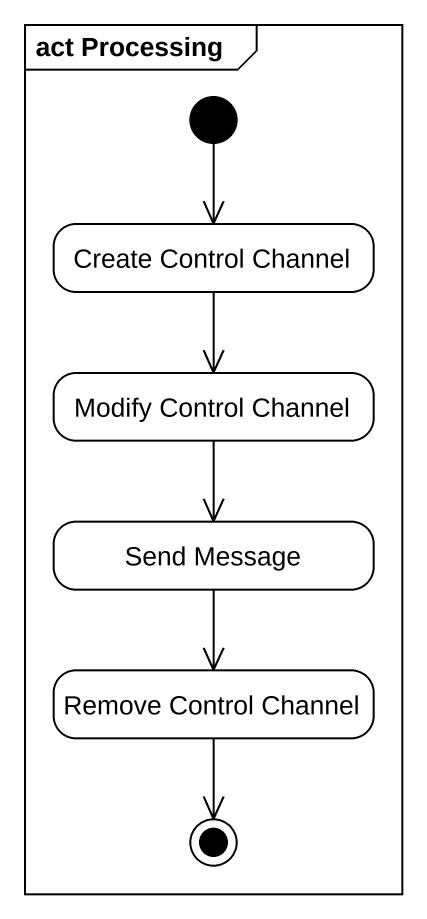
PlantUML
@startuml
mainframe act Processing
hide empty description
state "Create Control Channel" as Create_Control_Channel
state "Modify Control Channel" as Modify_Control_Channel
state "Send Message" as Send_Message
state "Remove Control Channel" as Remove_Control_Channel
[*] --> Create_Control_Channel
Create_Control_Channel --> Modify_Control_Channel
Modify_Control_Channel --> Send_Message
Send_Message --> Remove_Control_Channel
Remove_Control_Channel --> [*]
@enduml
